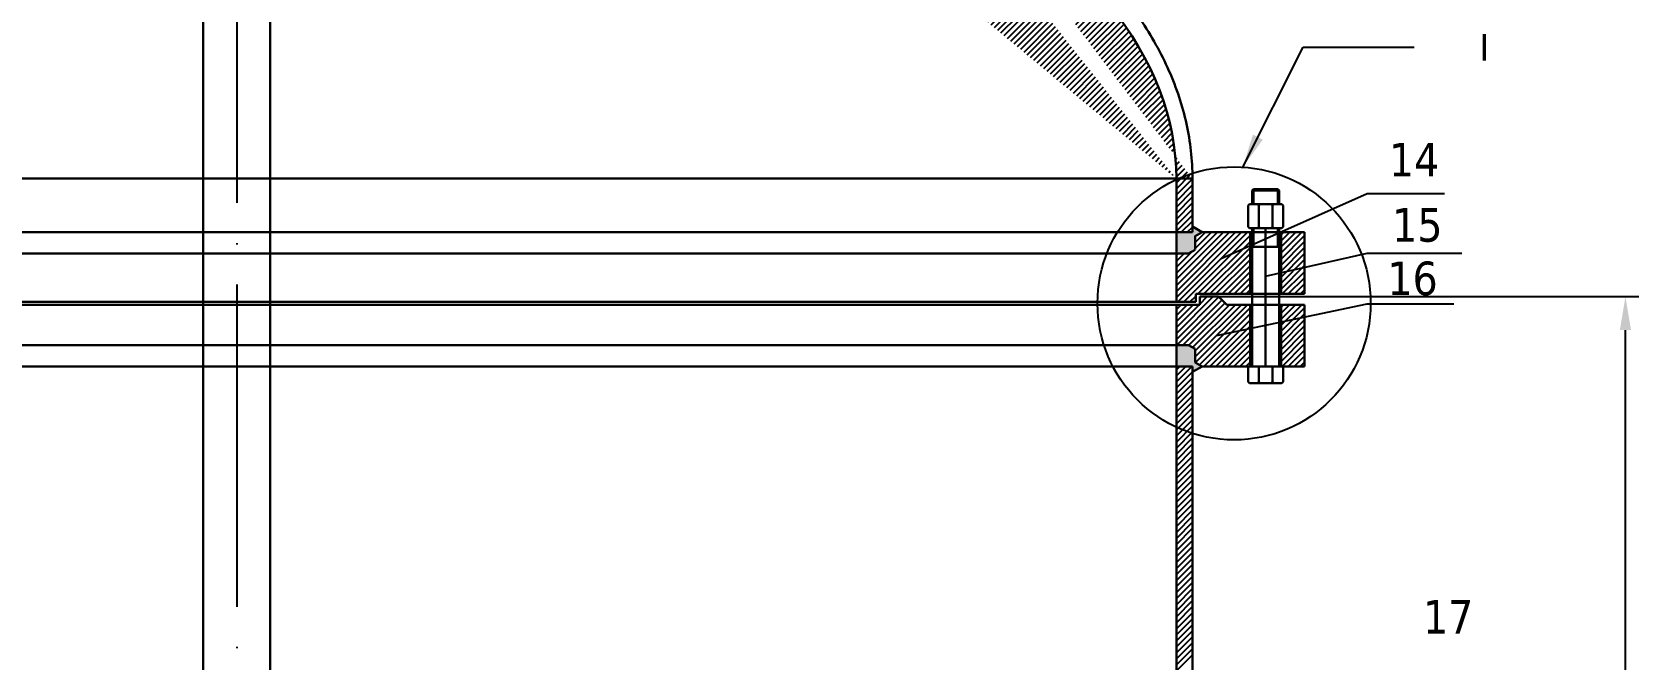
# Model space of a CAD drawing. Header units: millimetres. Extents: x 0 to 594, y 0 to 420.
# Drawn here: x 119.7 to 239.4, y 188.4 to 235.2 of the extents above; entities that cross this region are included whole.
import ezdxf

# ---------------------------------------------------------------- set-up
doc = ezdxf.new("R2010")
doc.units = ezdxf.units.MM
doc.linetypes.add('ACAD_ISO04W100', pattern=[30, 24, -3, 0, -3])
for name, color, linetype, lineweight in [('中心线', 1, 'ACAD_ISO04W100', 25), ('填充', 6, 'Continuous', 25), ('粗实线', 7, 'Continuous', 30)]:
    doc.layers.add(name, color=color, linetype=linetype, lineweight=lineweight)
doc.layers.add('细实线', color=7, linetype='Continuous')
doc.styles.get("Standard").update_dxf_attribs({"font": 'TAHOMA.TTF', "height": 2})
doc.dimstyles.new('工程', dxfattribs={"dimscale": 5, "dimtxt": 0.5, "dimasz": 0.5, "dimexe": 0.2, "dimexo": 0, "dimtad": 1, "dimlfac": 10, "dimdsep": 46, "dimtxsty": 'Standard', "dimcen": -0.4, "dimadec": 0, "dimazin": 0, "dimtm": 1e-09, "dimtfac": 1, "dimtmove": 0, "dimatfit": 3, "dimfxl": 0, "dimarcsym": 0})
pattern_1 = [(45, (11.33607161333663, 136.7711319741938), (-0.2245064030267288, 0.2245064030267289), [])]

# ---------------------------------------------------------------- blocks, each defined once
blk = doc.blocks.new('*D29')
at = {"layer": 'Defpoints', "color": 0, "lineweight": -3}
for p in [(206.7061487516299, 215.5022962032479), (238.4100673286002, 215.5022962032479), (219.0896006263561, 70.90229620324794)]:
    blk.add_point(p, dxfattribs=at)
at = {"layer": '细实线', "color": 0, "lineweight": -2}
for p, q in [((206.7061487516299, 215.5022962032479), (239.4100673286002, 215.5022962032479)), ((238.4100673286002, 73.40229620324793), (238.4100673286002, 213.0022962032479)), ((219.0896006263561, 70.90229620324794), (239.4100673286002, 70.90229620324793))]:
    blk.add_line(p, q, dxfattribs=at)
at = {"layer": '细实线', "color": 0, "lineweight": -3}
for points in [[(237.9934006619336, 213.0022962032479), (238.8267339952669, 213.0022962032479), (238.4100673286002, 215.5022962032479)], [(237.9934006619335, 73.40229620324793), (238.8267339952669, 73.40229620324793), (238.4100673286002, 70.90229620324793)]]:
    blk.add_solid(points, dxfattribs=at)
at = {"layer": '细实线', "color": 0, "lineweight": -3, "insert": (234.2441002365921, 143.2022962032479), "char_height": 2, "attachment_point": 5, "rotation": 90}
blk.add_mtext('1400', dxfattribs=at)

msp = doc.modelspace()

# ---------------------------------------------------------------- hatches: boundary and pattern name
at = {"layer": '填充'}
h = msp.add_hatch(dxfattribs=at)
h.set_pattern_fill('ANSI31', color=256, scale=0.1, style=0)
h.set_pattern_definition(pattern_1)
edge = h.paths.add_edge_path()
edge.add_spline(control_points=[(206.1560766439989, 224.302296203248), (206.1560745209518, 224.9912491967193), (206.1180484699344, 225.6802023282537), (205.8931294278569, 227.7130903488492), (205.5986237223211, 229.0521920055971), (204.7267521292125, 231.6953628352539), (204.1495246285286, 232.9994215691854), (202.7254698376547, 235.5557342186012), (201.8787044053138, 236.8080630104755), (199.9301606094933, 239.2484199328896), (198.8283778303308, 240.4365085242955), (195.9234569884093, 243.1724980410986), (194.0124489313953, 244.6867936125873), (190.5632854154138, 247.0171412118543), (189.1495400536911, 247.8839191750737), (187.6604627404277, 248.7143848875266)], knot_values=[3.141592664240817, 3.141592664240817, 3.141592664240817, 3.141592664240817, 3.196856401383034, 3.196856401383034, 3.305050254576237, 3.305050254576237, 3.413244107769441, 3.413244107769441, 3.521437960962645, 3.521437960962645, 3.629631814155848, 3.629631814155848, 3.778697513079718, 3.778697513079718, 3.872498921306441, 3.872498921306441, 3.872498921306441, 3.872498921306441], degree=3, periodic=0)
edge.add_arc((184.1995121627606, 260.364657862852), 12.1534784856293, 277.8678322654701, 286.5451230521237, ccw=False)
edge.add_ellipse((134.9561487516299, 224.3022962032487), major_axis=(-70.00000000000001, 3.410605131648481e-13), ratio=0.4999999999999973, start_angle=180, end_angle=223.344211304303, ccw=False)
edge.add_line((204.9561487516299, 224.302296203248), (206.1560766439985, 224.302296203248))
edge = h.paths.add_edge_path()
edge.add_spline(control_points=[(187.6604627404277, 248.7143848875266), (189.1495400536911, 247.8839191750737), (190.5632854154138, 247.0171412118543), (194.0124489313953, 244.6867936125873), (195.9234569884093, 243.1724980410986), (198.8283778303308, 240.4365085242955), (199.9301606094933, 239.2484199328896), (201.8787044053138, 236.8080630104755), (202.7254698376547, 235.5557342186012), (204.1495246285286, 232.9994215691854), (204.7267521292125, 231.6953628352539), (205.5986237223211, 229.0521920055971), (205.8931294278569, 227.7130903488492), (206.1180484699344, 225.6802023282537), (206.1560745209518, 224.9912491967193), (206.1560766439989, 224.302296203248)], knot_values=[3.141592664240817, 3.141592664240817, 3.141592664240817, 3.141592664240817, 3.235394072467541, 3.235394072467541, 3.38445977139141, 3.38445977139141, 3.492653624584614, 3.492653624584614, 3.600847477777817, 3.600847477777817, 3.709041330971021, 3.709041330971021, 3.817235184164224, 3.817235184164224, 3.872498921306441, 3.872498921306441, 3.872498921306441, 3.872498921306441], degree=3, periodic=0)
edge.add_line((206.1560766439989, 224.302296203248), (204.9561487516303, 224.302296203248))
edge.add_line((204.9561487516299, 224.302296203248), (204.9561487516299, 220.302296203248))
edge.add_line((204.9561487516299, 220.302296203248), (206.1561487516297, 220.302296203248))
edge.add_line((206.1561487516302, 220.302296203248), (206.1561487516302, 224.299037083772))
h = msp.add_hatch(dxfattribs=at)
h.set_pattern_fill('ANSI31', color=256, scale=0.1, style=0)
h.set_pattern_definition(pattern_1)
h.paths.add_polyline_path([(214.5061487516296, 220.302296203248), (212.7561487516301, 220.302296203248), (212.7561487516301, 215.7022962032479), (214.5061487516301, 215.7022962032479)])
h.paths.add_polyline_path([(214.5061487516301, 214.9022962032479), (212.7561487516301, 214.9022962032479), (212.7561487516301, 210.302296203248), (214.5061487516301, 210.302296203248)])
h.paths.add_polyline_path([(210.4561487516299, 214.9022962032479), (208.7061487516299, 214.9022962032479), (208.10614875163, 215.5022962032481), (206.7061487516299, 215.5022962032479), (206.7061487516299, 214.9022962032479), (204.9561487516299, 214.9022962032479), (204.9561487516299, 211.8920808522021), (205.85614875163, 211.8920808522021), (206.35614875163, 211.6034057176071), (206.35614875163, 210.602296203248), (206.8757639939004, 210.302296203248), (210.4561487516299, 210.302296203248)])
h.paths.add_polyline_path([(206.35614875163, 219.0011866888888), (205.85614875163, 218.712511554294), (204.9561487516299, 218.712511554294), (204.9561487516299, 215.102296203248), (206.4061487516302, 215.102296203248), (206.4061487516302, 215.7022962032479), (210.4561487516299, 215.7022962032479), (210.4561487516299, 220.302296203248), (206.8757639939009, 220.302296203248), (206.35614875163, 220.0022962032481)])
at = {"layer": '细实线', "lineweight": -3}
for points in [[(206.3561487516295, 220.0022962032481), (206.8757639939004, 220.302296203248), (206.1561487516297, 220.7177662570857), (206.1561487516297, 220.302296203248), (204.9561487516294, 220.302296203248), (204.9561487516294, 218.712511554294), (205.8561487516295, 218.712511554294), (206.3561487516295, 219.0011866888888)], [(206.3561487516295, 211.6034057176071), (205.8561487516295, 211.8920808522021), (204.9561487516295, 211.8920808522021), (204.9561487516295, 210.302296203248), (206.1561487516297, 210.302296203248), (206.1561487516297, 209.8868261494101), (206.8757639939004, 210.302296203248), (206.3561487516295, 210.6022962032479)]]:
    msp.add_hatch(color=256, dxfattribs=at).paths.add_polyline_path(points)

# ---------------------------------------------------------------- linework, layer by layer
at = {"layer": '中心线'}
msp.add_line((134.9561487516299, 336.7937517980718), (134.9561487516299, 14.84978214251896), dxfattribs=at)
at = {"layer": '填充'}
for p, q in [((204.9561487516294, 210.0557770901603), (205.2026678647172, 210.3022962032478)), ((204.9561487516294, 209.6067642841067), (205.651680670771, 210.3022962032478)), ((204.9561487516294, 209.1577514780533), (206.1006934768243, 210.3022962032478)), ((204.9561487516294, 208.708738672), (206.1561487516297, 209.908738672)), ((204.9561487516294, 208.2597258659464), (206.1561487516297, 209.4597258659464)), ((204.9561487516294, 207.810713059893), (206.1561487516297, 209.0107130598931)), ((204.9561487516294, 207.3617002538394), (206.1561487516297, 208.5617002538397)), ((204.9561487516294, 206.9126874477861), (206.1561487516297, 208.1126874477861)), ((204.9561487516294, 206.4636746417325), (206.1561487516297, 207.6636746417328)), ((204.9561487516294, 206.0146618356791), (206.1561487516297, 207.2146618356792)), ((204.9561487516294, 205.5656490296255), (206.1561487516297, 206.7656490296258)), ((204.9561487516294, 205.1166362235722), (206.1561487516297, 206.3166362235725)), ((204.9561487516294, 204.6676234175188), (206.1561487516297, 205.8676234175189)), ((204.9561487516294, 204.2186106114652), (206.1561487516297, 205.4186106114653)), ((204.9561487516294, 203.7695978054119), (206.1561487516297, 204.9695978054119)), ((204.9561487516294, 203.3205849993583), (206.1561487516297, 204.5205849993586)), ((204.9561487516294, 202.8715721933049), (206.1561487516297, 204.071572193305)), ((204.9561487516294, 202.4225593872516), (206.1561487516297, 203.6225593872516)), ((204.9561487516294, 201.973546581198), (206.1561487516297, 203.173546581198)), ((204.9561487516294, 201.5245337751446), (206.1561487516297, 202.7245337751447)), ((204.9561487516294, 201.075520969091), (206.1561487516297, 202.2755209690913)), ((204.9561487516294, 200.6265081630377), (206.1561487516297, 201.8265081630377)), ((204.9561487516294, 200.1774953569843), (206.1561487516297, 201.3774953569844)), ((204.9561487516294, 199.7284825509307), (206.1561487516297, 200.9284825509308)), ((204.9561487516294, 199.2794697448771), (206.1561487516297, 200.4794697448774)), ((204.9561487516294, 198.8304569388238), (206.1561487516297, 200.030456938824)), ((204.9561487516294, 198.3814441327704), (206.1561487516297, 199.5814441327705)), ((204.9561487516294, 197.9324313267168), (206.1561487516297, 199.1324313267169)), ((204.9561487516294, 197.4834185206635), (206.1561487516297, 198.6834185206635)), ((204.9561487516294, 197.0344057146099), (206.1561487516297, 198.2344057146101)), ((204.9561487516294, 196.5853929085565), (206.1561487516297, 197.7853929085566)), ((204.9561487516294, 196.1363801025032), (206.1561487516297, 197.3363801025032)), ((204.9561487516294, 195.6873672964496), (206.1561487516297, 196.8873672964496)), ((204.9561487516294, 195.2383544903962), (206.1561487516297, 196.4383544903963)), ((204.9561487516294, 194.7893416843426), (206.1561487516297, 195.9893416843429)), ((204.9561487516294, 194.3403288782893), (206.1561487516297, 195.5403288782893)), ((204.9561487516294, 193.8913160722359), (206.1561487516297, 195.0913160722359)), ((204.9561487516294, 193.4423032661823), (206.1561487516297, 194.6423032661824)), ((204.9561487516294, 192.9932904601287), (206.1561487516297, 194.193290460129)), ((204.9561487516294, 192.5442776540754), (206.1561487516297, 193.7442776540756)), ((204.9561487516294, 192.095264848022), (206.1561487516297, 193.295264848022)), ((204.9561487516294, 191.6462520419684), (206.1561487516297, 192.8462520419685)), ((204.9561487516294, 191.197239235915), (206.1561487516297, 192.3972392359151)), ((204.9561487516294, 190.7482264298615), (206.1561487516297, 191.9482264298617)), ((204.9561487516294, 190.2992136238081), (206.1561487516297, 191.4992136238081)), ((204.9561487516294, 189.8502008177547), (206.1561487516297, 191.0502008177548)), ((204.9561487516294, 189.4011880117012), (206.1561487516297, 190.6011880117012)), ((204.9561487516294, 188.9521752056478), (206.1561487516297, 190.1521752056478)), ((204.9561487516294, 188.5031623995942), (206.1561487516297, 189.7031623995945)), ((204.9561487516294, 188.0541495935408), (206.1561487516297, 189.2541495935409)), ((204.9561487516294, 187.6051367874875), (206.1561487516297, 188.8051367874875))]:
    msp.add_line(p, q, dxfattribs=at)
at = {"layer": '粗实线'}
for p, q in [((132.4561487516299, 288.9883938406492), (132.4561487516299, 149.4022962032479)), ((137.4561487516299, 288.9883938406492), (137.4561487516299, 149.4022962032479)), ((63.75614875162961, 224.3022962032492), (206.1561487516297, 224.302296203248)), ((204.9561487516294, 224.302296203248), (204.9561487516294, 215.102296203248)), ((206.1561487516297, 220.302296203248), (206.1561487516297, 224.302296203248)), ((210.7061487516294, 223.5022962032479), (210.6061487516295, 223.4022962032479)), ((210.6061487516295, 223.4022962032479), (210.6061487516295, 222.4022962032479)), ((210.6061487516295, 223.4022962032479), (212.60614875163, 223.4022962032479)), ((210.7061487516294, 223.5022962032479), (212.5061487516296, 223.5022962032479)), ((210.7061487516294, 223.5022962032479), (210.7061487516299, 222.4022962032479)), ((212.5061487516296, 223.5022962032479), (212.5061487516296, 222.4022962032479)), ((212.5061487516296, 223.5022962032479), (212.60614875163, 223.4022962032479)), ((212.60614875163, 223.4022962032479), (212.60614875163, 222.4022962032479)), ((210.4061487516297, 222.4022962032479), (210.3061487516298, 222.302296203248)), ((210.3061487516298, 222.302296203248), (210.3061487516298, 220.7022962032479)), ((212.8061487516298, 222.4022962032479), (210.4061487516297, 222.4022962032479)), ((211.0061487516296, 222.4022962032479), (211.10614875163, 222.302296203248)), ((211.2061487516299, 222.4022962032479), (211.1061487516295, 222.302296203248)), ((211.1061487516295, 222.302296203248), (211.10614875163, 220.7022962032479)), ((212.0061487516292, 222.4022962032482), (212.1061487516291, 222.3022962032483)), ((212.2061487516294, 222.4022962032482), (212.1061487516291, 222.3022962032483)), ((212.1061487516295, 222.302296203248), (212.1061487516295, 220.7022962032484)), ((212.8061487516298, 222.4022962032479), (212.9061487516297, 222.302296203248)), ((212.9061487516297, 222.302296203248), (212.9061487516297, 220.7022962032479)), ((63.75614875162961, 220.3022962032492), (206.1561487516297, 220.302296203248)), ((206.1561487516297, 220.7177662570857), (206.8757639939004, 220.302296203248)), ((206.3561487516295, 220.0022962032481), (206.8757639939004, 220.302296203248)), ((206.8757639939004, 220.302296203248), (210.4561487516299, 220.302296203248)), ((210.4061487516297, 220.602296203248), (210.3061487516298, 220.7022962032479)), ((210.4061487516297, 220.602296203248), (212.8061487516298, 220.602296203248)), ((210.4561487516299, 220.302296203248), (210.4561487516294, 215.7022962032479)), ((210.4561487516299, 220.302296203248), (214.5061487516296, 220.302296203248)), ((210.6061487516295, 220.602296203248), (210.6061487516295, 210.302296203248)), ((210.7061487516299, 220.602296203248), (210.7061487516294, 219.2022962032479)), ((211.0061487516296, 220.602296203248), (211.10614875163, 220.7022962032479)), ((211.2061487516294, 220.602296203248), (211.1061487516295, 220.7022962032479)), ((211.6061487516295, 220.602296203248), (211.6061487516295, 210.302296203248)), ((212.0061487516292, 220.602296203248), (212.1061487516291, 220.7022962032479)), ((212.2061487516294, 220.6022962032478), (212.1061487516291, 220.7022962032479)), ((212.5061487516296, 220.602296203248), (212.5061487516296, 219.2022962032479)), ((212.60614875163, 220.602296203248), (212.6061487516295, 210.302296203248)), ((212.7561487516296, 220.302296203248), (212.7561487516296, 215.7022962032479)), ((212.8061487516298, 220.602296203248), (212.9061487516297, 220.7022962032479)), ((214.5061487516296, 220.302296203248), (214.5061487516296, 215.7022962032479)), ((206.3561487516295, 219.0023116146856), (206.3561487516295, 220.0022962032481)), ((210.6061487516295, 219.2022962032479), (212.6061487516295, 219.2022962032479)), ((205.8561487516295, 218.712511554294), (64.05614875162979, 218.712511554294)), ((205.8561487516295, 218.712511554294), (206.3561487516295, 219.0011866888888)), ((206.4061487516297, 215.7022962032479), (206.4061487516297, 215.102296203248)), ((206.4061487516297, 215.7022962032479), (214.5061487516296, 215.7022962032479)), ((206.7061487516299, 215.5022962032481), (208.1061487516295, 215.5022962032481)), ((206.7061487516299, 215.5022962032479), (206.7061487516299, 214.9022962032479)), ((208.1061487516295, 215.5022962032479), (208.7061487516299, 214.9022962032479)), ((63.20614875162988, 214.9022962032479), (206.7061487516299, 214.9022962032479)), ((63.50614875162961, 215.102296203248), (206.4061487516297, 215.102296203248)), ((204.9561487516294, 214.9022962032479), (204.9561487516299, 70.90229620324794)), ((208.7061487516299, 214.9022962032479), (214.5061487516296, 214.9022962032479)), ((210.4561487516294, 214.9022962032479), (210.4561487516294, 210.302296203248)), ((212.7561487516296, 214.9022962032479), (212.7561487516296, 210.302296203248)), ((214.5061487516296, 214.9022962032479), (214.5061487516296, 210.302296203248)), ((205.8561487516295, 211.8920808522021), (64.05614875162979, 211.8920808522021)), ((205.8561487516295, 211.8920808522021), (206.3561487516295, 211.6034057176071)), ((206.3561487516295, 211.6022807918105), (206.3561487516295, 210.602296203248)), ((63.75614875162961, 210.3022962032476), (206.1561487516297, 210.302296203248)), ((206.1561487516297, 209.8868261494101), (206.8757639939004, 210.302296203248)), ((206.1561487516297, 210.3022962032478), (206.1561487516297, 70.90229620324794)), ((206.3561487516295, 210.602296203248), (206.8757639939004, 210.302296203248)), ((206.8757639939004, 210.302296203248), (214.5061487516296, 210.302296203248)), ((210.3061487516298, 210.302296203248), (210.3061487516298, 209.1522962032479)), ((211.1061487516295, 210.302296203248), (211.1061487516295, 209.1522962032479)), ((212.1061487516295, 210.302296203248), (212.1061487516295, 209.1522962032479)), ((212.9061487516297, 210.302296203248), (212.9061487516297, 209.1522962032479)), ((210.4061487516297, 209.0522962032478), (210.3061487516298, 209.1522962032479)), ((210.4061487516297, 209.0522962032478), (212.8061487516298, 209.052296203248)), ((211.1061487516295, 209.1522962032479), (211.0061487516296, 209.0522962032478)), ((211.1061487516295, 209.1522962032479), (211.2061487516294, 209.0522962032478)), ((212.10614875163, 209.1522962032479), (212.0061487516296, 209.0522962032478)), ((212.1061487516295, 209.1522962032479), (212.2061487516294, 209.0522962032478)), ((212.9061487516297, 209.1522962032479), (212.8061487516298, 209.052296203248)), ((212.8061487516298, 209.0522962032478), (212.9061487516297, 209.1522962032479))]:
    msp.add_line(p, q, dxfattribs=at)
msp.add_ellipse((134.9561487516299, 224.3022962032487), major_axis=(-70.00000000000001, 3.410605131648481e-13), ratio=0.4999999999999973, start_param=3.141592653589793, end_param=3.898091852530027, dxfattribs=at)
msp.add_open_spline([(206.1560766439989, 224.302296203248), (206.1560745209518, 224.9912491967193), (206.1180484699344, 225.6802023282537), (205.8931294278569, 227.7130903488492), (205.5986237223211, 229.0521920055971), (204.7267521292125, 231.6953628352539), (204.1495246285286, 232.9994215691854), (202.7254698376547, 235.5557342186012), (201.8787044053138, 236.8080630104755), (199.9301606094933, 239.2484199328896), (198.8283778303308, 240.4365085242955), (195.9234569884093, 243.1724980410986), (194.0124489313953, 244.6867936125873), (190.5632854154138, 247.0171412118543), (189.1495400536911, 247.8839191750737), (187.6604627404277, 248.7143848875266)], degree=3, knots=[3.141592664240817, 3.141592664240817, 3.141592664240817, 3.141592664240817, 3.196856401383034, 3.196856401383034, 3.305050254576237, 3.305050254576237, 3.413244107769441, 3.413244107769441, 3.521437960962645, 3.521437960962645, 3.629631814155848, 3.629631814155848, 3.778697513079718, 3.778697513079718, 3.872498921306441, 3.872498921306441, 3.872498921306441, 3.872498921306441], dxfattribs=at)
at = {"layer": '细实线'}
for points in [[(208.2992628441403, 218.3380320492589), (219.1750108251026, 223.1775675362263), (224.9193464942173, 223.1775675362263)], [(211.6061487516295, 217.0377400986741), (219.1750108251026, 218.7488392077197), (226.2294578274546, 218.7488392077197)], [(207.9516806707709, 212.602296203248), (219.1750108251026, 214.9743555004751), (225.6247914473665, 214.9743555004751)]]:
    msp.add_lwpolyline(points, dxfattribs=at)
at = {"layer": '细实线', "lineweight": -3}
msp.add_circle((209.255629446557, 215.0003218153549), 10.17324030055914, dxfattribs=at)

# ---------------------------------------------------------------- texts
at = {"layer": '细实线'}
for s, p in [('14 ', (220.7934583236461, 224.4612623150557)), ('15', (221.0280839527841, 219.5987976596763)), ('16', (220.6761442445077, 215.615090806375)), ('17', (223.3289725616933, 190.3862068066063))]:
    msp.add_text(s, height=2.5, dxfattribs=at).set_placement(p)
at = {"layer": '细实线', "lineweight": -3, "insert": (225.7890225556771, 235.0894163539617), "char_height": 2, "attachment_point": 1}
msp.add_mtext(' {\\fSimSun|b0|i0|c134|p54;Ⅰ}', dxfattribs=at)

# ---------------------------------------------------------------- dimensions: what is measured, and where the dimension line sits
at = {"layer": '细实线', "lineweight": -3}
dim = msp.add_linear_dim(base=(238.4100673286002, 215.5022962032479), p1=(219.0896006263561, 70.90229620324794), p2=(206.7061487516299, 215.5022962032479), angle=90, text='1400', dimstyle='工程', dxfattribs=at)
dim.commit()
dim.dimension.update_dxf_attribs({"geometry": '*D29', "text_midpoint": (234.2441002365921, 143.2022962032479)})

# ---------------------------------------------------------------- leaders
at = {"layer": '细实线', "lineweight": -3, "annotation_type": 0, "has_hookline": 1, "hookline_direction": 0, "text_width": 2.670748451608089}
msp.add_leader([(209.9030332986131, 225.1529415002078), (214.4019673338962, 234.0894163539617), (222.6640225556771, 234.0894163539617)], dimstyle='工程', override={"dimgap": 0.625, "dimtad": 0}, dxfattribs=at)

doc.saveas('drawing.dxf')
